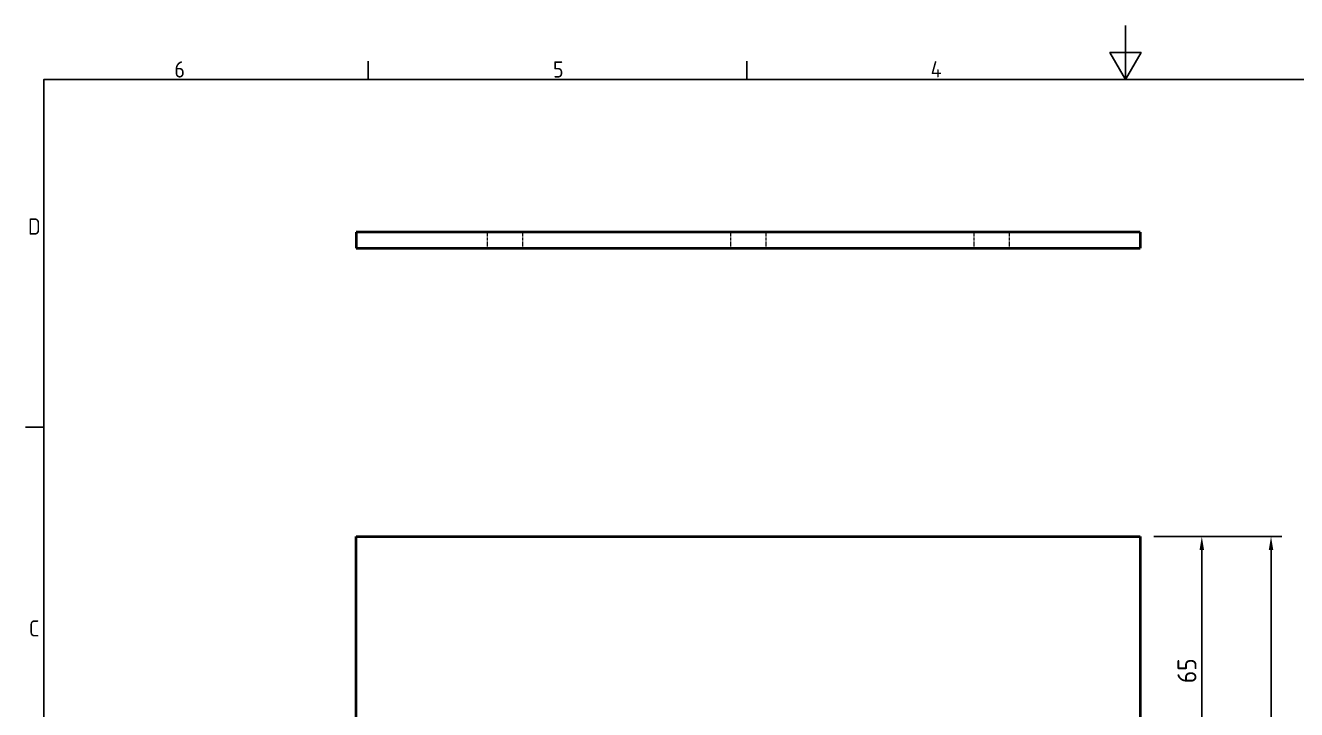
# Model space of a CAD drawing. Header units: millimetres. Extents: x 0 to 420, y 0 to 297.
# Drawn here: x 6.6 to 241.6, y 170.6 to 297 of the extents above; entities that cross this region are included whole.
import ezdxf

# ---------------------------------------------------------------- set-up
doc = ezdxf.new("R2010")
doc.units = ezdxf.units.MM
doc.linetypes.add('DASHED', pattern=[0.2067, 0.1654, -0.0413])
doc.layers.get('0').update_dxf_attribs({"color": 3, "lineweight": 25, "true_color": 0x00ff00})
for name, color, linetype, lineweight, true_color in [('가려진 것(ISO)', 2, 'DASHED', 18, 0xffff00), ('가시적인 것(ISO)', 3, 'Continuous', 40, 0x00ff00), ('치수(ISO)', 2, 'Continuous', 25, 0xffff00)]:
    doc.layers.add(name, color=color, linetype=linetype, lineweight=lineweight, true_color=true_color)
doc.layers.add('경계(ISO)', color=7, linetype='Continuous', lineweight=25)
doc.styles.add('문자 텍스트_PSTEK_POSCO', font='isocp.shx')
doc.styles.add('치수 텍스트_PSTEK_POSCO', font='isocp.shx')
doc.dimstyles.new('치수_PSTEK_POSCO', dxfattribs={"dimtxt": 3.5, "dimasz": 2.5, "dimexe": 2, "dimexo": 2.5, "dimgap": 1, "dimtad": 1, "dimrnd": 1e-08, "dimdsep": 46, "dimtxsty": '치수 텍스트_PSTEK_POSCO', "dimcen": 0.09, "dimdle": 10, "dimclrd": 7, "dimclre": 7, "dimclrt": 2, "dimadec": 1, "dimazin": 2, "dimtfac": 1, "dimtmove": 0, "dimatfit": 3, "dimfxl": 1, "dimtolj": 1, "dimlwd": -1, "dimlwe": -1, "dimarcsym": 0})

# ---------------------------------------------------------------- blocks, each defined once
blk = doc.blocks.new('경계 Default Border')
at = {"layer": '경계(ISO)'}
for p, q in [((70, 287.0000076293945), (70, 290.4000091552734)), ((140, 287.0000076293945), (140, 290.4000091552734)), ((10, 222.7499961853027), (6.599999666213989, 222.7499961853027))]:
    blk.add_line(p, q, dxfattribs=at)
at = {"layer": '경계(ISO)', "flags": 128}
for points in [[(210, 297.0000076293945), (210, 287.0000076293945), (207.1132469177246, 292.0000076293945), (212.8867530822754, 292.0000076293945), (210, 287.0000076293945)], [(10, 10), (10, 287.0000076293945), (410, 287.0000076293945), (410, 10), (10, 10)]]:
    blk.add_lwpolyline(points, dxfattribs=at)
at = {"layer": '경계(ISO)', "color": 2, "true_color": 0xffff00, "char_height": 3.00000011920929, "attachment_point": 7, "style": '문자 텍스트_PSTEK_POSCO'}
for s, insert in [('6', (34.14453946055966, 287.3713945155963)), ('5', (104.1445394605597, 287.3713945155963)), ('4', (173.9734701308116, 287.4)), ('D', (7.078270083685684, 258.3463944559917)), ('C', (7.244539400955009, 184.0963944559917))]:
    blk.add_mtext(s, dxfattribs=dict(at, insert=insert))
blk = doc.blocks.new('*D24')
at = {"layer": 'Defpoints', "color": 0, "transparency": 16777216}
for p in [(212.7392976042665, 202.5875372400948), (212.7392976042666, 102.5875372400948), (236.9081432599465, 102.5875372400948)]:
    blk.add_point(p, dxfattribs=at)
at = {"layer": '치수(ISO)', "color": 7, "transparency": 16777216}
for p, q in [((215.2392976042665, 202.5875372400948), (238.9081432599465, 202.5875372400948)), ((236.9081432599465, 200.0875372400948), (236.9081432599465, 105.0875372400948)), ((215.2392976042666, 102.5875372400948), (238.9081432599465, 102.5875372400948))]:
    blk.add_line(p, q, dxfattribs=at)
for points in [[(236.4914765932798, 200.0875372400948), (237.3248099266131, 200.0875372400948), (236.9081432599465, 202.5875372400948)], [(236.4914765932798, 105.0875372400948), (237.3248099266131, 105.0875372400948), (236.9081432599465, 102.5875372400948)]]:
    blk.add_solid(points, dxfattribs=at)
at = {"layer": '치수(ISO)', "color": 2, "transparency": 16777216, "insert": (234.1581432599464, 149.7861592873389), "char_height": 3.5, "attachment_point": 4, "rotation": 90, "style": '치수 텍스트_PSTEK_POSCO'}
blk.add_mtext('\\A1;100', dxfattribs=at)
blk = doc.blocks.new('*D26')
at = {"layer": 'Defpoints', "color": 0, "transparency": 16777216}
for p in [(212.7392976042665, 202.5875372400948), (224.1143690827575, 202.5875372400948), (189.2392976042667, 137.5875372400948)]:
    blk.add_point(p, dxfattribs=at)
at = {"layer": '치수(ISO)', "color": 7, "transparency": 16777216}
for p, q in [((215.2392976042665, 202.5875372400948), (226.1143690827575, 202.5875372400948)), ((224.1143690827575, 140.0875372400948), (224.1143690827575, 200.0875372400948)), ((191.7392976042667, 137.5875372400948), (226.1143690827575, 137.5875372400948))]:
    blk.add_line(p, q, dxfattribs=at)
for points in [[(223.6977024160909, 200.0875372400948), (224.5310357494242, 200.0875372400948), (224.1143690827575, 202.5875372400948)], [(223.6977024160908, 140.0875372400948), (224.5310357494241, 140.0875372400948), (224.1143690827575, 137.5875372400948)]]:
    blk.add_solid(points, dxfattribs=at)
at = {"layer": '치수(ISO)', "color": 2, "transparency": 16777216, "insert": (221.3643690827575, 175.4853254572307), "char_height": 3.5, "attachment_point": 4, "rotation": 90, "style": '치수 텍스트_PSTEK_POSCO'}
blk.add_mtext('\\A1;65', dxfattribs=at)

msp = doc.modelspace()

# ---------------------------------------------------------------- linework, layer by layer
at = {"layer": '가려진 것(ISO)'}
for p, q in [((91.98929760429749, 258.8255765090856), (91.98929760429749, 255.8255765090856)), ((98.48929760429749, 258.8255765090856), (98.48929760429749, 255.8255765090856)), ((136.9892976042976, 258.8255765090856), (136.9892976042976, 255.8255765090856)), ((143.4892976042976, 258.8255765090856), (143.4892976042976, 255.8255765090856)), ((181.9892976042978, 258.8255765090856), (181.9892976042978, 255.8255765090856)), ((188.4892976042978, 258.8255765090856), (188.4892976042978, 255.8255765090856))]:
    msp.add_line(p, q, dxfattribs=at)
at = {"layer": '가시적인 것(ISO)'}
for p, q in [((67.73929760429758, 258.8255765091004), (67.73929760429758, 255.8255765091004)), ((212.7392976042976, 258.8255765091004), (67.73929760429759, 258.8255765091004)), ((212.7392976042976, 258.8255765091004), (212.7392976042976, 255.8255765091004)), ((67.73929760429758, 255.8255765091004), (212.7392976042976, 255.8255765091004)), ((67.73929760426657, 102.5875372400948), (67.73929760426651, 202.5875372400948)), ((67.73929760426651, 202.5875372400948), (212.7392976042665, 202.5875372400948)), ((212.7392976042665, 202.5875372400948), (212.7392976042666, 102.5875372400948))]:
    msp.add_line(p, q, dxfattribs=at)

# ---------------------------------------------------------------- block references
msp.add_blockref('경계 Default Border', (0, 0))

# ---------------------------------------------------------------- dimensions: what is measured, and where the dimension line sits
at = {"layer": '치수(ISO)', "color": 7}
for base, p1, p2, angle, picture, middle in [((224.1143690827575, 202.5875372400948), (189.2392976042667, 137.5875372400948), (212.7392976042665, 202.5875372400948), 270, '*D26', (224.1143690827575, 177.5875372400948)), ((236.9081432599465, 102.5875372400948), (212.7392976042665, 202.5875372400948), (212.7392976042666, 102.5875372400948), 90, '*D24', (236.9081432599464, 152.5875372400948))]:
    dim = msp.add_linear_dim(base=base, p1=p1, p2=p2, angle=angle, dimstyle='치수_PSTEK_POSCO', override={"dimdec": 2, "dimtp": 0, "dimtm": -0, "dimtdec": 2, "dimtofl": 0, "dimatfit": 1}, dxfattribs=at)
    dim.commit()
    dim.dimension.update_dxf_attribs({"geometry": picture, "text_midpoint": middle, "dimtype": 160})

doc.saveas('drawing.dxf')
